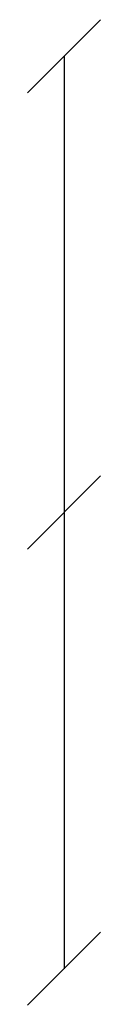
# Model space of a CAD drawing. Header units: millimetres. Extents: x 292 to 620, y 492 to 723.
# Drawn here: x 292 to 308, y 492 to 708 of the extents above; entities outside this region: 2.
import ezdxf

# ---------------------------------------------------------------- set-up
doc = ezdxf.new("R2010")
doc.units = ezdxf.units.MM

# ---------------------------------------------------------------- blocks, each defined once
blk = doc.blocks.new('TR-2')
at = {"layer": 'SYMBOL'}
blk.add_line((-8, -8), (8, 8), dxfattribs=at)
blk = doc.blocks.new('ACB-2')
at = {"layer": 'SYMBOL'}
blk.add_line((-8, -8), (8, 8), dxfattribs=at)
blk = doc.blocks.new('DB-2')
at = {"layer": 'SYMBOL'}
blk.add_line((-8, -8), (8, 8), dxfattribs=at)

msp = doc.modelspace()

# ---------------------------------------------------------------- linework, layer by layer
at = {"layer": 'WIRE'}
for p, q in [((300, 700), (300, 600)), ((300, 600), (300, 500))]:
    msp.add_line(p, q, dxfattribs=at)

# ---------------------------------------------------------------- block references
at = {"layer": 'SYMBOL'}
for name, p in [('TR-2', (300, 700)), ('ACB-2', (300, 600)), ('DB-2', (300, 500))]:
    msp.add_blockref(name, p, dxfattribs=at)

# ---------------------------------------------------------------- texts
at = {"layer": 'TEXT'}
for s, p in [('750kVA', (600, 720)), ('CV 4C 150sq', (600, 650))]:
    msp.add_text(s, height=2.5, dxfattribs=at).set_placement(p)

doc.saveas('drawing.dxf')
